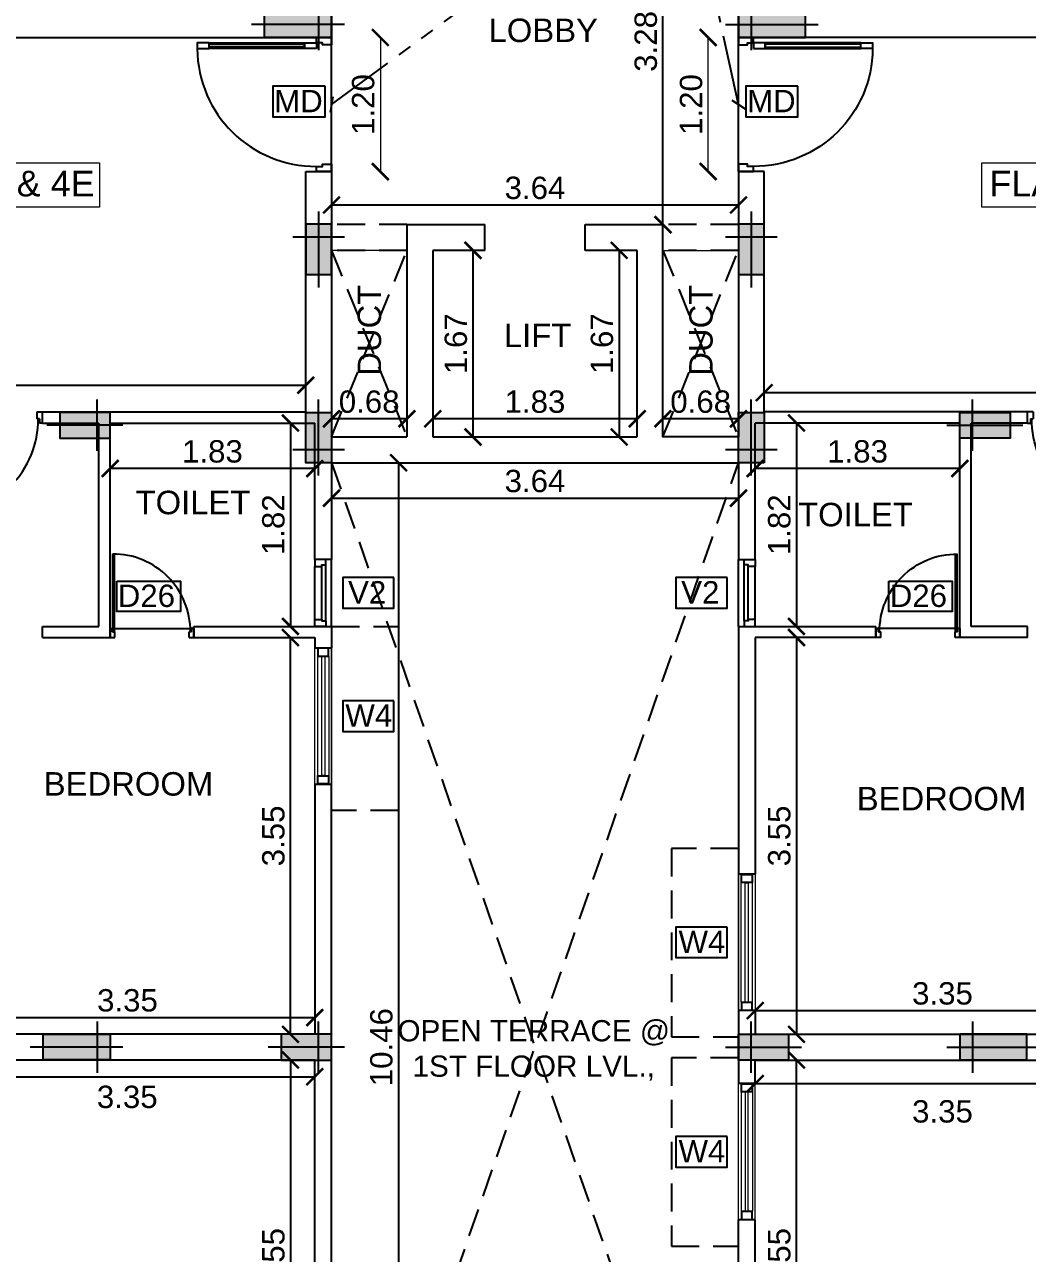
# Model space of a CAD drawing. Header units: metres. Extents: x 2130 to 3135, y 5414 to 5819.
# Drawn here: x 2844.04 to 2853.01, y 5629.43 to 5640.43 of the extents above; entities that cross this region are included whole.
import ezdxf
from ezdxf.enums import TextEntityAlignment as Align

# ---------------------------------------------------------------- set-up
doc = ezdxf.new("R2010")
doc.units = ezdxf.units.M
doc.header["$MEASUREMENT"] = 0
doc.header["$PDMODE"] = 34
doc.linetypes.add('HIDDEN', pattern=[0.375, 0.25, -0.125])
doc.linetypes.add('PHANTOM2', pattern=[1.25, 0.625, -0.125, 0.125, -0.125, 0.125, -0.125])
doc.layers.get('0').update_dxf_attribs({"lineweight": 18})
doc.layers.get('Defpoints').update_dxf_attribs({"lineweight": 18})
for name, color, linetype in [('col', 1, 'Continuous'), ('DIM', 8, 'Continuous'), ('JD', 3, 'Continuous'), ('WALL', 2, 'Continuous'), ('WIN', 5, 'Continuous')]:
    doc.layers.add(name, color=color, linetype=linetype)
for name, color, linetype, lineweight in [('DIST_EXIT', 7, 'Continuous', 0), ('flat name', 6, 'Continuous', 18), ('text', 7, 'Continuous', 25)]:
    doc.layers.add(name, color=color, linetype=linetype, lineweight=lineweight)
doc.styles.add('A1', font='arial.ttf')
doc.styles.add('R1', font='arial.ttf')
doc.styles.get("Standard").update_dxf_attribs({"font": 'arial.ttf'})
doc.dimstyles.new('app', dxfattribs={"dimtxt": 0.2, "dimasz": 0.1, "dimexe": 0.18, "dimexo": 0.0625, "dimgap": 0.09, "dimtad": 0, "dimzin": 0, "dimdsep": 46, "dimtxsty": 'Standard', "dimblk": 'OBLIQUE', "dimcen": 0.09, "dimse1": 1, "dimse2": 1, "dimclre": 8, "dimadec": 0, "dimazin": 0, "dimtfac": 1, "dimtofl": 0, "dimtmove": 0, "dimatfit": 3, "dimfxl": 0, "dimtolj": 1, "dimtzin": 0, "dimarcsym": 0})
doc.dimstyles.new('DIM-CMDA', dxfattribs={"dimtxt": 0.2, "dimasz": 0.15, "dimexe": 0.05, "dimexo": 0.0625, "dimgap": 0.05, "dimtad": 1, "dimzin": 1, "dimdsep": 46, "dimtxsty": 'R1', "dimblk": 'ARCHTICK', "dimcen": 0.09, "dimse1": 1, "dimse2": 1, "dimclrd": 8, "dimclre": 8, "dimadec": 0, "dimazin": 0, "dimtm": 1e-09, "dimtfac": 1, "dimtofl": 0, "dimtmove": 2, "dimatfit": 3, "dimfxl": 0, "dimtolj": 1, "dimtzin": 0, "dimlwd": -1, "dimlwe": -1, "dimarcsym": 0})

# ---------------------------------------------------------------- blocks, each defined once
blk = doc.blocks.new('A$C451D3D78')
at = {"layer": 'WIN'}
for p, q in [((0.851, 0.887), (0, 0.887)), ((0.813, 0.915), (0.913, 0.915)), ((0.813, 0.915), (0.813, 0.888)), ((0.851, 0.888), (0.813, 0.888)), ((0.851, 0.888), (0.851, 0.864)), ((0.913, 0.915), (0.913, 0.864)), ((0.851, 0.866), (0.001, 0.866)), ((0.913, 0.864), (0.851, 0.864)), ((0.851, 0.027), (0.813, 0.027)), ((0.813, 0), (0.813, 0.027)), ((0.913, 0.051), (0.851, 0.051)), ((0.851, 0.027), (0.851, 0.051)), ((0.913, 0.051), (0.913, 0)), ((0.813, 0), (0.913, 0))]:
    blk.add_line(p, q, dxfattribs=at)
blk.add_arc((0.846, 0.885), 0.846, 179.8207, 270.3545, dxfattribs=at)
blk = doc.blocks.new('A$C43150011')
at = {"layer": 'WIN'}
for p, q in [((0.667, 0.75), (0.749, 0.75)), ((0.667, 0.75), (0.667, 0.728)), ((0.698, 0.728), (0.667, 0.728)), ((0.698, 0.728), (0.698, 0.708)), ((0.749, 0.708), (0.698, 0.708)), ((0.749, 0.708), (0.749, 0.75)), ((0.698, 0.023), (0, 0.023)), ((0.698, 0.04), (0.001, 0.04)), ((0.667, 0), (0.667, 0.022)), ((0.698, 0.022), (0.667, 0.022)), ((0.667, 0), (0.749, 0)), ((0.749, 0.042), (0.698, 0.042)), ((0.698, 0.022), (0.698, 0.042)), ((0.749, 0), (0.749, 0.042))]:
    blk.add_line(p, q, dxfattribs=at)
blk.add_lwpolyline([(0.667, 0), (0.667, 0.75)], dxfattribs=at)
blk.add_arc((0.694, 0.025), 0.693, 89.6455, 180.1793, dxfattribs=at)
blk = doc.blocks.new('A$C184E58E8')
for points in [[(825, 900), (825, 820), (865, 820), (865, 900)], [(825, 180), (825, 820), (865, 820), (865, 180)], [(835, 180), (835, 820), (855, 820), (855, 180)], [(825, 100), (825, 180), (865, 180), (865, 100)], [(35, 100), (35, 60), (50, 60), (50, 50), (50, 0), (0, 0), (0, 100)], [(865, 100), (900, 100), (900, 0), (850, 0), (850, 50), (850, 60), (865, 60)]]:
    blk.add_lwpolyline(points, close=True)
blk.add_arc((830, 105), 795, 90.36035, 180.36035)
blk = doc.blocks.new('MD')
at = {"layer": 'WIN'}
blk.add_line((-132.8668, 1580.5607), (-133.9268, 1580.5607), dxfattribs=at)
at = {"layer": 'WIN', "xscale": -0.0011777777776842, "yscale": 0.0011777777776842, "zscale": 0.0011777777776842}
blk.add_blockref('A$C184E58E8', (-132.8668, 1580.5607), dxfattribs=at)
blk = doc.blocks.new('A$C5D530010')
at = {"layer": 'WIN', "lineweight": 9}
blk.add_lwpolyline([(0.064, 0.077), (0.064, 1.143), (0.089, 1.143), (0.089, 0.077)], close=True, dxfattribs=at)
at = {"color": 7, "lineweight": 9}
for points in [[(0.025, 1.22), (0.127, 1.22), (0.127, 1.143), (0.025, 1.143)], [(0.025, 0), (0.025, 0.077), (0.127, 0.077), (0.127, 0)]]:
    blk.add_wipeout(points, dxfattribs=at).dxf.layer = 'WIN'
at = {"layer": 'WIN', "lineweight": 9}
for p, q in [((0, 0), (0, 1.22)), ((0.15, 0), (0.15, 1.22)), ((0.025, 1.143), (0.025, 0.077)), ((0.127, 1.143), (0.127, 0.077))]:
    blk.add_line(p, q, dxfattribs=at)
at = {"layer": 'WIN', "color": 7, "lineweight": 9}
for points in [[(0.025, 1.22), (0.025, 1.143), (0.127, 1.143), (0.127, 1.22), (0.025, 1.22)], [(0.127, 0), (0.025, 0), (0.025, 0.077), (0.127, 0.077), (0.127, 0)]]:
    blk.add_lwpolyline(points, dxfattribs=at)
for points in [[(0.031, 1.214), (0.031, 1.149), (0.121, 1.149), (0.121, 1.214)], [(0.121, 0.006), (0.031, 0.006), (0.031, 0.071), (0.121, 0.071)]]:
    blk.add_lwpolyline(points, close=True, dxfattribs=at)
blk = doc.blocks.new('A$C1E3E09E3')
at = {"layer": 'WIN'}
for p, q in [((0, 0.6), (0, 0)), ((0.05, 0.551), (0.05, 0.049)), ((0.087, 0.537), (0.087, 0.063)), ((0.15, 0.537), (0.15, 0.063))]:
    blk.add_line(p, q, dxfattribs=at)
at = {"layer": 'WIN', "color": 9}
for points in [[(0.05, 0.551), (0.05, 0.6), (0.15, 0.6), (0.15, 0.537), (0.087, 0.537), (0.087, 0.551), (0.05, 0.551)], [(0.05, 0.049), (0.05, 0), (0.15, 0), (0.15, 0.063), (0.087, 0.063), (0.087, 0.049), (0.05, 0.049)]]:
    blk.add_lwpolyline(points, dxfattribs=at)
blk = doc.blocks.new('230x600')
blk.add_hatch(color=0).paths.add_polyline_path([(1593.962, -175.039), (1594.192, -175.039), (1594.192, -175.639), (1593.962, -175.639)])
at = {"color": 0}
for p, q in [((1594.077, -174.924), (1594.077, -175.754)), ((1593.847, -175.154), (1594.307, -175.154))]:
    blk.add_line(p, q, dxfattribs=at)
blk.add_lwpolyline([(1593.962, -175.039), (1594.192, -175.039), (1594.192, -175.639), (1593.962, -175.639)], close=True, dxfattribs=at)
blk = doc.blocks.new('230x450')
blk.add_hatch(color=0).paths.add_polyline_path([(1594.873, -175.039), (1595.103, -175.039), (1595.103, -175.489), (1594.873, -175.489)])
at = {"color": 0}
for p, q in [((1594.988, -174.924), (1594.988, -175.604)), ((1594.758, -175.154), (1595.218, -175.154))]:
    blk.add_line(p, q, dxfattribs=at)
blk.add_lwpolyline([(1594.873, -175.039), (1595.103, -175.039), (1595.103, -175.489), (1594.873, -175.489)], close=True, dxfattribs=at)
blk = doc.blocks.new('_ArchTick')
at = {"color": 0, "linetype": 'ByBlock', "const_width": 0.15}
blk.add_lwpolyline([(-0.5, -0.5), (0.5, 0.5)], dxfattribs=at)
blk = doc.blocks.new('*D661')
at = {"layer": 'Defpoints', "color": 0}
for p in [(2857.925, 5639.645), (2850.655, 5638.863), (2857.925, 5637.134)]:
    blk.add_point(p, dxfattribs=at)
at = {"layer": 'DIM', "color": 8}
blk.add_line((2850.655, 5637.134), (2857.925, 5637.134), dxfattribs=at)
at = {"layer": 'DIM', "color": 8, "xscale": 0.15, "yscale": 0.15, "zscale": 0.15, "rotation": 180}
blk.add_blockref('_ArchTick', (2850.655, 5637.134), dxfattribs=at)
at = {"layer": 'DIM', "color": 8, "xscale": 0.15, "yscale": 0.15, "zscale": 0.15}
blk.add_blockref('_ArchTick', (2857.925, 5637.134), dxfattribs=at)
at = {"layer": 'DIM', "color": 0, "insert": (2854.29, 5637.284), "char_height": 0.2, "attachment_point": 5, "style": 'R1'}
blk.add_mtext('\\A1;7.27', dxfattribs=at)
blk = doc.blocks.new('*D665')
at = {"layer": 'Defpoints', "color": 0}
for p in [(2847.69, 5636.9), (2847.69, 5636.737), (2849.52, 5636.737)]:
    blk.add_point(p, dxfattribs=at)
at = {"layer": 'DIM', "color": 8}
blk.add_line((2849.52, 5636.9), (2847.69, 5636.9), dxfattribs=at)
at = {"layer": 'DIM', "color": 8, "xscale": 0.15, "yscale": 0.15, "zscale": 0.15, "rotation": 180}
blk.add_blockref('_ArchTick', (2847.69, 5636.9), dxfattribs=at)
at = {"layer": 'DIM', "color": 8, "xscale": 0.15, "yscale": 0.15, "zscale": 0.15}
blk.add_blockref('_ArchTick', (2849.52, 5636.9), dxfattribs=at)
at = {"layer": 'DIM', "color": 0, "insert": (2848.605, 5637.052), "char_height": 0.2, "attachment_point": 5, "style": 'R1'}
blk.add_mtext('\\A1;1.83', dxfattribs=at)
blk = doc.blocks.new('*D666')
at = {"layer": 'Defpoints', "color": 0}
for p in [(2849.52, 5638.407), (2849.358, 5636.737), (2849.52, 5636.737)]:
    blk.add_point(p, dxfattribs=at)
at = {"layer": 'DIM', "color": 8}
blk.add_line((2849.358, 5638.407), (2849.358, 5636.737), dxfattribs=at)
at = {"layer": 'DIM', "color": 8, "xscale": 0.15, "yscale": 0.15, "zscale": 0.15}
for p, rotation in [((2849.358, 5638.407), 90), ((2849.358, 5636.737), 270)]:
    blk.add_blockref('_ArchTick', p, dxfattribs=dict(at, rotation=rotation))
at = {"layer": 'DIM', "color": 0, "insert": (2849.205, 5637.572), "char_height": 0.2, "attachment_point": 5, "rotation": 90, "style": 'R1'}
blk.add_mtext('\\A1;1.67', dxfattribs=at)
blk = doc.blocks.new('*D667')
at = {"layer": 'Defpoints', "color": 0}
for p in [(2846.785, 5636.9), (2846.785, 5636.737), (2847.46, 5636.737)]:
    blk.add_point(p, dxfattribs=at)
at = {"layer": 'DIM', "color": 8}
blk.add_line((2847.46, 5636.9), (2846.785, 5636.9), dxfattribs=at)
at = {"layer": 'DIM', "color": 8, "xscale": 0.15, "yscale": 0.15, "zscale": 0.15, "rotation": 180}
blk.add_blockref('_ArchTick', (2846.785, 5636.9), dxfattribs=at)
at = {"layer": 'DIM', "color": 8, "xscale": 0.15, "yscale": 0.15, "zscale": 0.15}
blk.add_blockref('_ArchTick', (2847.46, 5636.9), dxfattribs=at)
at = {"layer": 'DIM', "color": 0, "insert": (2847.122, 5637.052), "char_height": 0.2, "attachment_point": 5, "style": 'R1'}
blk.add_mtext('\\A1;0.68', dxfattribs=at)
blk = doc.blocks.new('*D668')
at = {"layer": 'Defpoints', "color": 0}
for p in [(2847.69, 5638.407), (2847.69, 5636.737), (2848.05, 5636.737)]:
    blk.add_point(p, dxfattribs=at)
at = {"layer": 'DIM', "color": 8}
blk.add_line((2848.05, 5638.407), (2848.05, 5636.737), dxfattribs=at)
at = {"layer": 'DIM', "color": 8, "xscale": 0.15, "yscale": 0.15, "zscale": 0.15}
for p, rotation in [((2848.05, 5638.407), 90), ((2848.05, 5636.737), 270)]:
    blk.add_blockref('_ArchTick', p, dxfattribs=dict(at, rotation=rotation))
at = {"layer": 'DIM', "color": 0, "insert": (2847.898, 5637.572), "char_height": 0.2, "attachment_point": 5, "rotation": 90, "style": 'R1'}
blk.add_mtext('\\A1;1.67', dxfattribs=at)
blk = doc.blocks.new('*D669')
at = {"layer": 'Defpoints', "color": 0}
for p in [(2849.75, 5636.9), (2849.75, 5636.737), (2850.425, 5636.737)]:
    blk.add_point(p, dxfattribs=at)
at = {"layer": 'DIM', "color": 8}
blk.add_line((2850.425, 5636.9), (2849.75, 5636.9), dxfattribs=at)
at = {"layer": 'DIM', "color": 8, "xscale": 0.15, "yscale": 0.15, "zscale": 0.15, "rotation": 180}
blk.add_blockref('_ArchTick', (2849.75, 5636.9), dxfattribs=at)
at = {"layer": 'DIM', "color": 8, "xscale": 0.15, "yscale": 0.15, "zscale": 0.15}
blk.add_blockref('_ArchTick', (2850.425, 5636.9), dxfattribs=at)
at = {"layer": 'DIM', "color": 0, "insert": (2850.087, 5637.052), "char_height": 0.2, "attachment_point": 5, "style": 'R1'}
blk.add_mtext('\\A1;0.68', dxfattribs=at)
blk = doc.blocks.new('*D670')
at = {"layer": 'Defpoints', "color": 0}
for p in [(2850.425, 5638.958), (2846.785, 5638.941), (2850.425, 5638.813)]:
    blk.add_point(p, dxfattribs=at)
at = {"layer": 'DIM', "color": 8}
blk.add_line((2846.785, 5638.813), (2850.425, 5638.813), dxfattribs=at)
at = {"layer": 'DIM', "color": 8, "xscale": 0.15, "yscale": 0.15, "zscale": 0.15, "rotation": 180}
blk.add_blockref('_ArchTick', (2846.785, 5638.813), dxfattribs=at)
at = {"layer": 'DIM', "color": 8, "xscale": 0.15, "yscale": 0.15, "zscale": 0.15}
blk.add_blockref('_ArchTick', (2850.425, 5638.813), dxfattribs=at)
at = {"layer": 'DIM', "color": 0, "insert": (2848.605, 5638.965), "char_height": 0.2, "attachment_point": 5, "style": 'R1'}
blk.add_mtext('\\A1;3.64', dxfattribs=at)
blk = doc.blocks.new('*D671')
at = {"layer": 'Defpoints', "color": 0}
for p in [(2849.402, 5641.917), (2849.75, 5641.917), (2849.402, 5638.637)]:
    blk.add_point(p, dxfattribs=at)
at = {"layer": 'DIM', "color": 8}
blk.add_line((2849.75, 5638.637), (2849.75, 5641.917), dxfattribs=at)
at = {"layer": 'DIM', "color": 8, "xscale": 0.15, "yscale": 0.15, "zscale": 0.15}
for p, rotation in [((2849.75, 5641.917), 90), ((2849.75, 5638.637), 270)]:
    blk.add_blockref('_ArchTick', p, dxfattribs=dict(at, rotation=rotation))
at = {"layer": 'DIM', "color": 0, "insert": (2849.597, 5640.277), "char_height": 0.2, "attachment_point": 5, "rotation": 90, "style": 'R1'}
blk.add_mtext('\\A1;3.28', dxfattribs=at)
blk = doc.blocks.new('*D676')
at = {"layer": 'Defpoints', "color": 0}
for p in [(2846.555, 5637.2), (2839.285, 5637.036), (2846.555, 5637.036)]:
    blk.add_point(p, dxfattribs=at)
at = {"layer": 'DIM', "color": 8}
blk.add_line((2839.285, 5637.2), (2846.555, 5637.2), dxfattribs=at)
at = {"layer": 'DIM', "color": 8, "xscale": 0.15, "yscale": 0.15, "zscale": 0.15, "rotation": 180}
blk.add_blockref('_ArchTick', (2839.285, 5637.2), dxfattribs=at)
at = {"layer": 'DIM', "color": 8, "xscale": 0.15, "yscale": 0.15, "zscale": 0.15}
blk.add_blockref('_ArchTick', (2846.555, 5637.2), dxfattribs=at)
at = {"layer": 'DIM', "color": 0, "insert": (2842.92, 5637.35), "char_height": 0.2, "attachment_point": 5, "style": 'R1'}
blk.add_mtext('\\A1;7.27', dxfattribs=at)
blk = doc.blocks.new('*D683')
at = {"layer": 'Defpoints', "color": 0}
for p in [(2844.805, 5636.862), (2846.635, 5636.862), (2844.805, 5636.455)]:
    blk.add_point(p, dxfattribs=at)
at = {"layer": 'DIM', "color": 8}
blk.add_line((2846.635, 5636.455), (2844.805, 5636.455), dxfattribs=at)
at = {"layer": 'DIM', "color": 8, "xscale": 0.15, "yscale": 0.15, "zscale": 0.15, "rotation": 180}
blk.add_blockref('_ArchTick', (2844.805, 5636.455), dxfattribs=at)
at = {"layer": 'DIM', "color": 8, "xscale": 0.15, "yscale": 0.15, "zscale": 0.15}
blk.add_blockref('_ArchTick', (2846.635, 5636.455), dxfattribs=at)
at = {"layer": 'DIM', "color": 0, "insert": (2845.72, 5636.607), "char_height": 0.2, "attachment_point": 5, "style": 'R1'}
blk.add_mtext('\\A1;1.83', dxfattribs=at)
blk = doc.blocks.new('*D684')
at = {"layer": 'Defpoints', "color": 0}
for p in [(2846.182, 5636.862), (2846.182, 5635.042), (2846.418, 5635.042)]:
    blk.add_point(p, dxfattribs=at)
at = {"layer": 'DIM', "color": 8}
blk.add_line((2846.418, 5636.862), (2846.418, 5635.042), dxfattribs=at)
at = {"layer": 'DIM', "color": 8, "xscale": 0.15, "yscale": 0.15, "zscale": 0.15}
for p, rotation in [((2846.418, 5636.862), 90), ((2846.418, 5635.042), 270)]:
    blk.add_blockref('_ArchTick', p, dxfattribs=dict(at, rotation=rotation))
at = {"layer": 'DIM', "color": 0, "insert": (2846.266, 5635.952), "char_height": 0.2, "attachment_point": 5, "rotation": 90, "style": 'R1'}
blk.add_mtext('\\A1;1.82', dxfattribs=at)
blk = doc.blocks.new('*D685')
at = {"layer": 'Defpoints', "color": 0}
for p in [(2850.575, 5636.862), (2852.405, 5636.862), (2850.575, 5636.455)]:
    blk.add_point(p, dxfattribs=at)
at = {"layer": 'DIM', "color": 8}
blk.add_line((2852.405, 5636.455), (2850.575, 5636.455), dxfattribs=at)
at = {"layer": 'DIM', "color": 8, "xscale": 0.15, "yscale": 0.15, "zscale": 0.15, "rotation": 180}
blk.add_blockref('_ArchTick', (2850.575, 5636.455), dxfattribs=at)
at = {"layer": 'DIM', "color": 8, "xscale": 0.15, "yscale": 0.15, "zscale": 0.15}
blk.add_blockref('_ArchTick', (2852.405, 5636.455), dxfattribs=at)
at = {"layer": 'DIM', "color": 0, "insert": (2851.49, 5636.607), "char_height": 0.2, "attachment_point": 5, "style": 'R1'}
blk.add_mtext('\\A1;1.83', dxfattribs=at)
blk = doc.blocks.new('*D686')
at = {"layer": 'Defpoints', "color": 0}
for p in [(2843.285, 5632.942), (2846.635, 5632.942), (2846.635, 5631.542)]:
    blk.add_point(p, dxfattribs=at)
at = {"layer": 'DIM', "color": 8}
blk.add_line((2843.285, 5631.542), (2846.635, 5631.542), dxfattribs=at)
at = {"layer": 'DIM', "color": 8, "xscale": 0.15, "yscale": 0.15, "zscale": 0.15, "rotation": 180}
blk.add_blockref('_ArchTick', (2843.285, 5631.542), dxfattribs=at)
at = {"layer": 'DIM', "color": 8, "xscale": 0.15, "yscale": 0.15, "zscale": 0.15}
blk.add_blockref('_ArchTick', (2846.635, 5631.542), dxfattribs=at)
at = {"layer": 'DIM', "color": 0, "insert": (2844.96, 5631.695), "char_height": 0.2, "attachment_point": 5, "style": 'R1'}
blk.add_mtext('\\A1;3.35', dxfattribs=at)
blk = doc.blocks.new('*D687')
at = {"layer": 'Defpoints', "color": 0}
for p in [(2845.736, 5634.942), (2846.418, 5634.942), (2845.736, 5631.392)]:
    blk.add_point(p, dxfattribs=at)
at = {"layer": 'DIM', "color": 8}
blk.add_line((2846.418, 5631.392), (2846.418, 5634.942), dxfattribs=at)
at = {"layer": 'DIM', "color": 8, "xscale": 0.15, "yscale": 0.15, "zscale": 0.15}
for p, rotation in [((2846.418, 5634.942), 90), ((2846.418, 5631.392), 270)]:
    blk.add_blockref('_ArchTick', p, dxfattribs=dict(at, rotation=rotation))
at = {"layer": 'DIM', "color": 0, "insert": (2846.266, 5633.167), "char_height": 0.2, "attachment_point": 5, "rotation": 90, "style": 'R1'}
blk.add_mtext('\\A1;3.55', dxfattribs=at)
blk = doc.blocks.new('*D688')
at = {"layer": 'Defpoints', "color": 0}
for p in [(2850.92, 5636.862), (2850.92, 5635.042), (2850.944, 5635.042)]:
    blk.add_point(p, dxfattribs=at)
at = {"layer": 'DIM', "color": 8}
blk.add_line((2850.944, 5636.862), (2850.944, 5635.042), dxfattribs=at)
at = {"layer": 'DIM', "color": 8, "xscale": 0.15, "yscale": 0.15, "zscale": 0.15}
for p, rotation in [((2850.944, 5636.862), 90), ((2850.944, 5635.042), 270)]:
    blk.add_blockref('_ArchTick', p, dxfattribs=dict(at, rotation=rotation))
at = {"layer": 'DIM', "color": 0, "insert": (2850.791, 5635.952), "char_height": 0.2, "attachment_point": 5, "rotation": 90, "style": 'R1'}
blk.add_mtext('\\A1;1.82', dxfattribs=at)
blk = doc.blocks.new('*D689')
at = {"layer": 'Defpoints', "color": 0}
for p in [(2851.356, 5634.942), (2850.944, 5631.392), (2851.356, 5631.392)]:
    blk.add_point(p, dxfattribs=at)
at = {"layer": 'DIM', "color": 8}
blk.add_line((2850.944, 5634.942), (2850.944, 5631.392), dxfattribs=at)
at = {"layer": 'DIM', "color": 8, "xscale": 0.15, "yscale": 0.15, "zscale": 0.15}
for p, rotation in [((2850.944, 5634.942), 90), ((2850.944, 5631.392), 270)]:
    blk.add_blockref('_ArchTick', p, dxfattribs=dict(at, rotation=rotation))
at = {"layer": 'DIM', "color": 0, "insert": (2850.791, 5633.167), "char_height": 0.2, "attachment_point": 5, "rotation": 90, "style": 'R1'}
blk.add_mtext('\\A1;3.55', dxfattribs=at)
blk = doc.blocks.new('*D690')
at = {"layer": 'Defpoints', "color": 0}
for p in [(2853.925, 5631.604), (2850.575, 5631.498), (2853.925, 5631.498)]:
    blk.add_point(p, dxfattribs=at)
at = {"layer": 'DIM', "color": 8}
blk.add_line((2850.575, 5631.604), (2853.925, 5631.604), dxfattribs=at)
at = {"layer": 'DIM', "color": 8, "xscale": 0.15, "yscale": 0.15, "zscale": 0.15, "rotation": 180}
blk.add_blockref('_ArchTick', (2850.575, 5631.604), dxfattribs=at)
at = {"layer": 'DIM', "color": 8, "xscale": 0.15, "yscale": 0.15, "zscale": 0.15}
blk.add_blockref('_ArchTick', (2853.925, 5631.604), dxfattribs=at)
at = {"layer": 'DIM', "color": 0, "insert": (2852.25, 5631.757), "char_height": 0.2, "attachment_point": 5, "style": 'R1'}
blk.add_mtext('\\A1;3.35', dxfattribs=at)
blk = doc.blocks.new('*D695')
at = {"layer": 'Defpoints', "color": 0}
for p in [(2850.425, 5636.19), (2846.785, 5635.981), (2850.425, 5635.981)]:
    blk.add_point(p, dxfattribs=at)
at = {"layer": 'DIM', "color": 8}
blk.add_line((2846.785, 5636.19), (2850.425, 5636.19), dxfattribs=at)
at = {"layer": 'DIM', "color": 8, "xscale": 0.15, "yscale": 0.15, "zscale": 0.15, "rotation": 180}
blk.add_blockref('_ArchTick', (2846.785, 5636.19), dxfattribs=at)
at = {"layer": 'DIM', "color": 8, "xscale": 0.15, "yscale": 0.15, "zscale": 0.15}
blk.add_blockref('_ArchTick', (2850.425, 5636.19), dxfattribs=at)
at = {"layer": 'DIM', "color": 0, "insert": (2848.605, 5636.342), "char_height": 0.2, "attachment_point": 5, "style": 'R1'}
blk.add_mtext('\\A1;3.64', dxfattribs=at)
blk = doc.blocks.new('*D696')
at = {"layer": 'Defpoints', "color": 0}
for p in [(2849.236, 5636.507), (2847.385, 5626.047), (2849.236, 5626.047)]:
    blk.add_point(p, dxfattribs=at)
at = {"layer": 'DIM', "color": 8}
blk.add_line((2847.385, 5636.507), (2847.385, 5626.047), dxfattribs=at)
at = {"layer": 'DIM', "color": 8, "xscale": 0.15, "yscale": 0.15, "zscale": 0.15}
for p, rotation in [((2847.385, 5636.507), 90), ((2847.385, 5626.047), 270)]:
    blk.add_blockref('_ArchTick', p, dxfattribs=dict(at, rotation=rotation))
at = {"layer": 'DIM', "color": 0, "insert": (2847.232, 5631.277), "char_height": 0.2, "attachment_point": 5, "rotation": 90, "style": 'R1'}
blk.add_mtext('\\A1;10.46', dxfattribs=at)
blk = doc.blocks.new('*D264')
at = {"layer": 'Defpoints', "color": 0}
for p in [(2846.635, 5631.012), (2843.285, 5629.612), (2846.635, 5629.612)]:
    blk.add_point(p, dxfattribs=at)
at = {"layer": 'DIM', "color": 8}
blk.add_line((2843.285, 5631.012), (2846.635, 5631.012), dxfattribs=at)
at = {"layer": 'DIM', "color": 8, "xscale": 0.15, "yscale": 0.15, "zscale": 0.15, "rotation": 180}
blk.add_blockref('_ArchTick', (2843.285, 5631.012), dxfattribs=at)
at = {"layer": 'DIM', "color": 8, "xscale": 0.15, "yscale": 0.15, "zscale": 0.15}
blk.add_blockref('_ArchTick', (2846.635, 5631.012), dxfattribs=at)
at = {"layer": 'DIM', "color": 0, "insert": (2844.958, 5630.831), "char_height": 0.2, "attachment_point": 5, "style": 'R1'}
blk.add_mtext('\\A1;3.35', dxfattribs=at)
blk = doc.blocks.new('*D265')
at = {"layer": 'Defpoints', "color": 0}
for p in [(2845.736, 5631.162), (2845.736, 5627.612), (2846.418, 5627.612)]:
    blk.add_point(p, dxfattribs=at)
at = {"layer": 'DIM', "color": 8}
blk.add_line((2846.418, 5631.162), (2846.418, 5627.612), dxfattribs=at)
at = {"layer": 'DIM', "color": 8, "xscale": 0.15, "yscale": 0.15, "zscale": 0.15}
for p, rotation in [((2846.418, 5631.162), 90), ((2846.418, 5627.612), 270)]:
    blk.add_blockref('_ArchTick', p, dxfattribs=dict(at, rotation=rotation))
at = {"layer": 'DIM', "color": 0, "insert": (2846.266, 5629.387), "char_height": 0.2, "attachment_point": 5, "rotation": 90, "style": 'R1'}
blk.add_mtext('\\A1;3.55', dxfattribs=at)
blk = doc.blocks.new('*D267')
at = {"layer": 'Defpoints', "color": 0}
for p in [(2850.944, 5631.162), (2851.356, 5631.162), (2851.356, 5627.612)]:
    blk.add_point(p, dxfattribs=at)
at = {"layer": 'DIM', "color": 8}
blk.add_line((2850.944, 5627.612), (2850.944, 5631.162), dxfattribs=at)
at = {"layer": 'DIM', "color": 8, "xscale": 0.15, "yscale": 0.15, "zscale": 0.15}
for p, rotation in [((2850.944, 5631.162), 90), ((2850.944, 5627.612), 270)]:
    blk.add_blockref('_ArchTick', p, dxfattribs=dict(at, rotation=rotation))
at = {"layer": 'DIM', "color": 0, "insert": (2850.791, 5629.387), "char_height": 0.2, "attachment_point": 5, "rotation": 90, "style": 'R1'}
blk.add_mtext('\\A1;3.55', dxfattribs=at)
blk = doc.blocks.new('*D268')
at = {"layer": 'Defpoints', "color": 0}
for p in [(2850.575, 5631.057), (2853.925, 5631.057), (2853.925, 5630.951)]:
    blk.add_point(p, dxfattribs=at)
at = {"layer": 'DIM', "color": 8}
blk.add_line((2850.575, 5630.951), (2853.925, 5630.951), dxfattribs=at)
at = {"layer": 'DIM', "color": 8, "xscale": 0.15, "yscale": 0.15, "zscale": 0.15, "rotation": 180}
blk.add_blockref('_ArchTick', (2850.575, 5630.951), dxfattribs=at)
at = {"layer": 'DIM', "color": 8, "xscale": 0.15, "yscale": 0.15, "zscale": 0.15}
blk.add_blockref('_ArchTick', (2853.925, 5630.951), dxfattribs=at)
at = {"layer": 'DIM', "color": 0, "insert": (2852.25, 5630.701), "char_height": 0.2, "attachment_point": 5, "style": 'R1'}
blk.add_mtext('\\A1;3.35', dxfattribs=at)
blk = doc.blocks.new('*D908')
at = {"color": 8}
blk.add_line((2847.222, 5640.312), (2847.222, 5639.112), dxfattribs=at)
at = {"layer": 'Defpoints', "color": 0}
for p in [(2846.785, 5640.312), (2846.785, 5639.112), (2847.222, 5639.112)]:
    blk.add_point(p, dxfattribs=at)
at = {"color": 8, "xscale": 0.15, "yscale": 0.15, "zscale": 0.15}
for p, rotation in [((2847.222, 5640.312), 90), ((2847.222, 5639.112), 270)]:
    blk.add_blockref('_ArchTick', p, dxfattribs=dict(at, rotation=rotation))
at = {"color": 0, "insert": (2847.069, 5639.712), "char_height": 0.2, "attachment_point": 5, "rotation": 90, "style": 'R1'}
blk.add_mtext('\\A1;1.20', dxfattribs=at)
blk = doc.blocks.new('*D909')
at = {"color": 8}
blk.add_line((2850.154, 5639.112), (2850.154, 5640.312), dxfattribs=at)
at = {"layer": 'Defpoints', "color": 0}
for p in [(2850.154, 5640.312), (2850.425, 5640.312), (2850.425, 5639.112)]:
    blk.add_point(p, dxfattribs=at)
at = {"color": 8, "xscale": 0.15, "yscale": 0.15, "zscale": 0.15}
for p, rotation in [((2850.154, 5640.312), 90), ((2850.154, 5639.112), 270)]:
    blk.add_blockref('_ArchTick', p, dxfattribs=dict(at, rotation=rotation))
at = {"color": 0, "insert": (2850.002, 5639.712), "char_height": 0.2, "attachment_point": 5, "rotation": 90, "style": 'R1'}
blk.add_mtext('\\A1;1.20', dxfattribs=at)
blk = doc.blocks.new('_Oblique')
at = {"color": 0, "linetype": 'ByBlock', "lineweight": -2}
blk.add_line((-0.5, -0.5), (0.5, 0.5), dxfattribs=at)
blk = doc.blocks.new('*D934')
at = {"layer": 'Defpoints', "color": 0}
for p in [(2849.925, 5642.017), (2846.785, 5639.712), (2846.785, 5639.712)]:
    blk.add_point(p, dxfattribs=at)
at = {"layer": 'DIST_EXIT', "color": 0, "linetype": 'PHANTOM2', "lineweight": -2}
for p, q in [((2849.925, 5642.017), (2848.636, 5641.072)), ((2846.785, 5639.712), (2848.073, 5640.658))]:
    blk.add_line(p, q, dxfattribs=at)
at = {"layer": 'DIST_EXIT', "color": 0, "lineweight": -2, "xscale": 0.1, "yscale": 0.1, "zscale": 0.1}
for p, rotation in [((2849.925, 5642.017), 36.28151494542211), ((2846.785, 5639.712), 216.2815149454222)]:
    blk.add_blockref('_Oblique', p, dxfattribs=dict(at, rotation=rotation))
at = {"layer": 'DIST_EXIT', "color": 0, "insert": (2848.355, 5640.865), "char_height": 0.2, "attachment_point": 5, "rotation": 36.2815}
blk.add_mtext('\\A1;3.90', dxfattribs=at)
blk = doc.blocks.new('*D936')
at = {"layer": 'Defpoints', "color": 0}
for p in [(2849.925, 5642.017), (2849.925, 5642.017), (2850.425, 5639.712)]:
    blk.add_point(p, dxfattribs=at)
at = {"layer": 'DIST_EXIT', "color": 0, "linetype": 'PHANTOM2', "lineweight": -2}
for p, q in [((2849.925, 5642.017), (2850.1, 5641.208)), ((2850.425, 5639.712), (2850.249, 5640.522))]:
    blk.add_line(p, q, dxfattribs=at)
at = {"layer": 'DIST_EXIT', "color": 0, "lineweight": -2, "xscale": 0.1, "yscale": 0.1, "zscale": 0.1}
for p, rotation in [((2849.925, 5642.017), 102.2389717941003), ((2850.425, 5639.712), 282.2389717941003)]:
    blk.add_blockref('_Oblique', p, dxfattribs=dict(at, rotation=rotation))
at = {"layer": 'DIST_EXIT', "color": 0, "insert": (2850.175, 5640.865), "char_height": 0.2, "attachment_point": 5, "rotation": 282.239}
blk.add_mtext('\\A1;2.36', dxfattribs=at)

msp = doc.modelspace()

# ---------------------------------------------------------------- linework, layer by layer
at = {"color": 3}
for points in [[(2846.785, 5636.737), (2847.46, 5636.737), (2847.46, 5638.407), (2846.785, 5638.407)], [(2849.75, 5638.407), (2850.425, 5638.407), (2850.425, 5636.737), (2849.75, 5636.737)]]:
    msp.add_lwpolyline(points, close=True, dxfattribs=at)
at = {"layer": 'flat name', "color": 5}
for points in [[(2841.174, 5639.19), (2844.709, 5639.19), (2844.709, 5638.794), (2841.174, 5638.794)], [(2852.602, 5639.19), (2856.137, 5639.19), (2856.137, 5638.794), (2852.602, 5638.794)]]:
    msp.add_lwpolyline(points, close=True, dxfattribs=at)
at = {"layer": 'JD', "color": 8}
for points in [[(2846.727, 5639.875), (2846.26, 5639.875), (2846.26, 5639.602), (2846.727, 5639.602)], [(2850.957, 5639.875), (2850.49, 5639.875), (2850.49, 5639.602), (2850.957, 5639.602)], [(2844.864, 5635.448), (2845.433, 5635.448), (2845.433, 5635.174), (2844.864, 5635.174)], [(2847.344, 5635.479), (2846.885, 5635.479), (2846.885, 5635.206), (2847.344, 5635.206)], [(2850.325, 5635.479), (2849.865, 5635.479), (2849.865, 5635.206), (2850.325, 5635.206)], [(2851.769, 5635.448), (2852.337, 5635.448), (2852.337, 5635.174), (2851.769, 5635.174)], [(2847.344, 5634.376), (2846.885, 5634.376), (2846.885, 5634.103), (2847.344, 5634.103)], [(2850.325, 5632.351), (2849.865, 5632.351), (2849.865, 5632.078), (2850.325, 5632.078)], [(2850.325, 5630.477), (2849.865, 5630.477), (2849.865, 5630.204), (2850.325, 5630.204)]]:
    msp.add_lwpolyline(points, close=True, dxfattribs=at)
at = {"layer": 'WALL'}
for p, q in [((2839.285, 5640.312), (2846.785, 5640.312)), ((2857.925, 5640.312), (2850.425, 5640.312)), ((2846.555, 5639.112), (2846.785, 5639.112)), ((2850.655, 5639.112), (2850.425, 5639.112)), ((2847.46, 5638.637), (2847.46, 5636.737)), ((2847.69, 5638.407), (2847.69, 5636.737)), ((2849.52, 5638.407), (2849.055, 5638.407)), ((2849.52, 5636.737), (2849.52, 5638.407)), ((2844.2, 5636.962), (2846.555, 5636.962)), ((2844.2, 5636.862), (2844.705, 5636.862)), ((2844.805, 5636.862), (2846.635, 5636.862)), ((2852.405, 5636.862), (2850.575, 5636.862)), ((2853.01, 5636.962), (2850.655, 5636.962)), ((2853.01, 5636.862), (2852.505, 5636.862)), ((2847.69, 5636.737), (2849.52, 5636.737)), ((2846.785, 5636.507), (2850.425, 5636.507)), ((2846.785, 5635.642), (2846.635, 5635.642)), ((2850.425, 5635.642), (2850.575, 5635.642)), ((2844.2, 5635.042), (2844.705, 5635.042)), ((2845.555, 5635.042), (2846.785, 5635.042)), ((2850.425, 5635.042), (2851.655, 5635.042)), ((2853.01, 5635.042), (2852.505, 5635.042)), ((2844.2, 5634.942), (2844.805, 5634.942)), ((2845.555, 5634.942), (2846.635, 5634.942)), ((2851.655, 5634.942), (2850.575, 5634.942)), ((2853.01, 5634.942), (2852.405, 5634.942))]:
    msp.add_line(p, q, dxfattribs=at)
at = {"layer": 'WALL', "color": 2}
for p, q in [((2846.555, 5636.962), (2846.555, 5639.112)), ((2850.655, 5636.962), (2850.655, 5639.112)), ((2844.2, 5636.862), (2844.2, 5636.962)), ((2844.705, 5635.042), (2844.705, 5636.862)), ((2844.805, 5634.942), (2844.805, 5636.862)), ((2846.635, 5635.642), (2846.635, 5636.862)), ((2850.575, 5635.642), (2850.575, 5636.862)), ((2852.405, 5634.942), (2852.405, 5636.862)), ((2852.505, 5635.042), (2852.505, 5636.862)), ((2853.01, 5636.862), (2853.01, 5636.962)), ((2846.785, 5636.507), (2846.785, 5635.642)), ((2850.425, 5636.507), (2850.425, 5635.642)), ((2844.2, 5634.942), (2844.2, 5635.042)), ((2845.555, 5634.942), (2845.555, 5635.042)), ((2846.785, 5635.042), (2846.785, 5634.85)), ((2850.425, 5635.042), (2850.425, 5632.824)), ((2851.655, 5634.942), (2851.655, 5635.042)), ((2853.01, 5634.942), (2853.01, 5635.042)), ((2846.635, 5634.942), (2846.635, 5634.85)), ((2850.575, 5634.942), (2850.575, 5632.824)), ((2846.635, 5633.63), (2846.635, 5631.392)), ((2846.785, 5628.982), (2846.785, 5633.63)), ((2850.425, 5631.604), (2850.425, 5630.951)), ((2850.575, 5631.604), (2850.575, 5631.392)), ((2846.635, 5631.392), (2843.285, 5631.392)), ((2850.575, 5631.392), (2853.925, 5631.392)), ((2846.635, 5631.162), (2843.285, 5631.162)), ((2846.635, 5628.982), (2846.635, 5631.162)), ((2850.575, 5631.162), (2853.925, 5631.162)), ((2850.575, 5630.951), (2850.575, 5631.162)), ((2850.425, 5627.512), (2850.425, 5629.731)), ((2850.575, 5627.612), (2850.575, 5629.731))]:
    msp.add_line(p, q, dxfattribs=at)
at = {"layer": 'WALL', "linetype": 'Continuous'}
for p, q in [((2846.635, 5634.85), (2846.785, 5634.85)), ((2850.575, 5631.604), (2850.425, 5631.604)), ((2850.575, 5630.951), (2850.425, 5630.951))]:
    msp.add_line(p, q, dxfattribs=at)
at = {"layer": 'WALL'}
for points in [[(2846.785, 5640.312), (2846.785, 5640.542)], [(2850.425, 5640.312), (2850.425, 5640.542)], [(2846.785, 5639.112), (2846.785, 5636.737), (2847.46, 5636.737)], [(2850.425, 5639.112), (2850.425, 5636.737), (2849.75, 5636.737), (2849.75, 5638.637)], [(2847.46, 5638.637), (2848.155, 5638.637)], [(2848.155, 5638.407), (2848.155, 5638.637)], [(2849.055, 5638.637), (2849.75, 5638.637)], [(2849.055, 5638.407), (2849.055, 5638.637)], [(2848.155, 5638.407), (2847.69, 5638.407)], [(2846.635, 5634.85), (2846.785, 5634.85)], [(2846.635, 5633.63), (2846.785, 5633.63)], [(2850.575, 5632.824), (2850.425, 5632.824)], [(2850.575, 5631.604), (2850.425, 5631.604)], [(2850.575, 5630.951), (2850.425, 5630.951)], [(2850.575, 5629.731), (2850.425, 5629.731)]]:
    msp.add_lwpolyline(points, dxfattribs=at)
at = {"layer": 'WALL', "color": 8, "linetype": 'HIDDEN'}
for points in [[(2847.46, 5638.637), (2846.785, 5638.637)], [(2850.425, 5638.637), (2849.75, 5638.637)], [(2847.46, 5638.407), (2846.785, 5638.407)], [(2846.785, 5638.407), (2847.46, 5636.737)], [(2846.785, 5636.737), (2847.46, 5638.407)], [(2850.425, 5638.407), (2849.75, 5638.407)], [(2849.75, 5638.407), (2850.425, 5636.737)], [(2849.75, 5636.737), (2850.425, 5638.407)], [(2846.785, 5636.507), (2850.425, 5626.047)], [(2846.785, 5626.047), (2850.425, 5636.507)]]:
    msp.add_lwpolyline(points, dxfattribs=at)

# ---------------------------------------------------------------- block references
at = {"layer": 'col', "color": 4, "rotation": 270}
for p in [(3021.824, 7234.505), (3019.844, 7225.355)]:
    msp.add_blockref('230x600', p, dxfattribs=at)
at = {"layer": 'col', "color": 4, "xscale": -1, "rotation": 90}
for p in [(2675.385, 7234.505), (2677.365, 7225.355)]:
    msp.add_blockref('230x600', p, dxfattribs=at)
at = {"layer": 'col', "color": 3, "xscale": -1}
for p in [(4441.658, 5813.679), (4445.528, 5813.679)]:
    msp.add_blockref('230x450', p, dxfattribs=at)
at = {"layer": 'col', "color": 3, "xscale": -1, "rotation": 270}
for p in [(3019.844, 4041.854), (3021.824, 4036.289)]:
    msp.add_blockref('230x450', p, dxfattribs=at)
at = {"layer": 'col', "color": 3}
for p, rotation in [((4441.658, 5461.468), 180), ((4445.528, 5461.468), 180), ((2677.365, 4041.854), 90), ((2675.385, 4036.289), 90)]:
    msp.add_blockref('230x450', p, dxfattribs=dict(at, rotation=rotation))
at = {"layer": 'WALL', "color": 6, "linetype": 'Continuous', "yscale": 1.132075471787969}
for p, xscale, zscale, rotation in [((4636.098, 5488.697), -1.132075471787969, 1.132075471787945, 90), ((1061.111, 5488.697), 1.132075471787969, 1.132075471787969, 270)]:
    msp.add_blockref('MD', p, dxfattribs=dict(at, xscale=xscale, zscale=zscale, rotation=rotation))
at = {"layer": 'WIN'}
for name, p, rotation in [('A$C451D3D78', (2844.2, 5636.049), 90), ('A$C43150011', (2844.805, 5635.691), 270), ('A$C1E3E09E3', (2846.785, 5635.642), 180)]:
    msp.add_blockref(name, p, dxfattribs=dict(at, rotation=rotation))
at = {"layer": 'WIN', "xscale": -1}
for name, p, rotation in [('A$C451D3D78', (2853.01, 5636.049), 270), ('A$C43150011', (2852.405, 5635.691), 90), ('A$C1E3E09E3', (2850.425, 5635.642), 180)]:
    msp.add_blockref(name, p, dxfattribs=dict(at, rotation=rotation))

# ---------------------------------------------------------------- texts
at = {"layer": 'flat name', "char_height": 0.23, "width": 3.47059, "attachment_point": 1, "style": 'A1'}
for s, insert in [('{\\W0.678591; }FLAT - 1E, 2E, 3E & 4E', (2841.213, 5639.12)), ('{\\W0.329734; }FLAT - 1H, 2H, 3H & 4H', (2852.64, 5639.12))]:
    msp.add_mtext(s, dxfattribs=dict(at, insert=insert))
at = {"layer": 'JD', "style": 'R1'}
for s, p in [('MD', (2846.272, 5639.643)), ('MD', (2850.502, 5639.643)), ('V2', (2846.933, 5635.247)), ('V2', (2849.913, 5635.247)), ('D26', (2844.873, 5635.216)), ('D26', (2851.778, 5635.216)), ('W4', (2846.909, 5634.144)), ('W4', (2849.889, 5632.119)), ('W4', (2849.889, 5630.245))]:
    msp.add_text(s, height=0.2, dxfattribs=at).set_placement(p)
at = {"layer": 'text', "style": 'A1'}
for s, p in [('LOBBY', (2848.679, 5640.376)), ('LIFT', (2848.628, 5637.646)), ('TOILET', (2845.546, 5636.151)), ('TOILET', (2851.472, 5636.043)), ('BEDROOM', (2844.969, 5633.633)), ('BEDROOM', (2852.241, 5633.501))]:
    msp.add_text(s, height=0.21, dxfattribs=at).set_placement(p, align=Align.MIDDLE_CENTER)
for p in [(2847.124, 5637.692), (2850.089, 5637.692)]:
    msp.add_text('DUCT', height=0.21, rotation=90, dxfattribs=at).set_placement(p, align=Align.MIDDLE_CENTER)
at = {"layer": 'text', "insert": (2848.594, 5631.519), "char_height": 0.19, "width": 2.56087, "attachment_point": 2, "style": 'A1'}
msp.add_mtext('OPEN TERRACE @  1ST FLOOR LVL.,', dxfattribs=at)

# ---------------------------------------------------------------- dimensions: what is measured, and where the dimension line sits
for base, p1, p2, picture, middle in [((2847.222, 5639.112), (2846.785, 5640.312), (2846.785, 5639.112), '*D908', (2847.069, 5639.712)), ((2850.154, 5640.312), (2850.425, 5639.112), (2850.425, 5640.312), '*D909', (2850.002, 5639.712))]:
    dim = msp.add_linear_dim(base=base, p1=p1, p2=p2, angle=90, dimstyle='DIM-CMDA', override={"dimpost": '\\X', "dimfxl": 1.25, "dimfxlon": 1, "dimarcsym": 2})
    dim.commit()
    dim.dimension.update_dxf_attribs({"geometry": picture, "text_midpoint": middle})
at = {"layer": 'DIM', "color": 7}
for base, p1, p2, angle, picture, middle in [((2849.75, 5641.917), (2849.402, 5638.637), (2849.402, 5641.917), 90, '*D671', (2849.597, 5640.277)), ((2848.05, 5636.737), (2847.69, 5638.407), (2847.69, 5636.737), 90, '*D668', (2847.898, 5637.572)), ((2849.358, 5636.737), (2849.52, 5638.407), (2849.52, 5636.737), 90, '*D666', (2849.205, 5637.572)), ((2846.418, 5635.042), (2846.182, 5636.862), (2846.182, 5635.042), 90, '*D684', (2846.266, 5635.952)), ((2850.944, 5635.042), (2850.92, 5636.862), (2850.92, 5635.042), 90, '*D688', (2850.791, 5635.952)), ((2847.385, 5626.047), (2849.236, 5636.507), (2849.236, 5626.047), 90, '*D696', (2847.232, 5631.277)), ((2846.418, 5634.942), (2845.736, 5631.392), (2845.736, 5634.942), 90, '*D687', (2846.266, 5633.167)), ((2850.944, 5631.392), (2851.356, 5634.942), (2851.356, 5631.392), 90, '*D689', (2850.791, 5633.167)), ((2846.418, 5627.612), (2845.736, 5631.162), (2845.736, 5627.612), 270, '*D265', (2846.266, 5629.387)), ((2850.944, 5631.162), (2851.356, 5627.612), (2851.356, 5631.162), 270, '*D267', (2850.791, 5629.387))]:
    dim = msp.add_linear_dim(base=base, p1=p1, p2=p2, angle=angle, dimstyle='DIM-CMDA', override={"dimpost": '\\X'}, dxfattribs=at)
    dim.commit()
    dim.dimension.update_dxf_attribs({"geometry": picture, "text_midpoint": middle})
for base, p1, p2, picture, middle in [((2857.925, 5637.134), (2850.655, 5638.863), (2857.925, 5639.645), '*D661', (2854.29, 5637.284)), ((2850.425, 5638.813), (2846.785, 5638.941), (2850.425, 5638.958), '*D670', (2848.605, 5638.965)), ((2846.555, 5637.2), (2839.285, 5637.036), (2846.555, 5637.036), '*D676', (2842.92, 5637.35)), ((2846.784530114, 5636.900028401), (2847.459530114, 5636.737470721), (2846.784530114, 5636.737470721), '*D667', (2847.122030114, 5637.052142999)), ((2847.69, 5636.9), (2849.52, 5636.737), (2847.69, 5636.737), '*D665', (2848.605, 5637.052)), ((2849.749530114, 5636.900028401), (2850.424530114, 5636.737470721), (2849.749530114, 5636.737470721), '*D669', (2850.087030114, 5637.052142999)), ((2844.805, 5636.455), (2846.635, 5636.862), (2844.805, 5636.862), '*D683', (2845.72, 5636.607)), ((2850.575, 5636.455), (2852.405, 5636.862), (2850.575, 5636.862), '*D685', (2851.49, 5636.607)), ((2850.425, 5636.19), (2846.785, 5635.981), (2850.425, 5635.981), '*D695', (2848.605, 5636.342)), ((2846.635, 5631.542), (2843.285, 5632.942), (2846.635, 5632.942), '*D686', (2844.96, 5631.695))]:
    dim = msp.add_linear_dim(base=base, p1=p1, p2=p2, dimstyle='DIM-CMDA', override={"dimpost": '\\X'}, dxfattribs=at)
    dim.commit()
    dim.dimension.update_dxf_attribs({"geometry": picture, "text_midpoint": middle})
dim = msp.add_linear_dim(base=(2846.635, 5631.012), p1=(2843.285, 5629.612), p2=(2846.635, 5629.612), dimstyle='DIM-CMDA', override={"dimpost": '\\X'}, dxfattribs=at)
dim.commit()
dim.dimension.update_dxf_attribs({"geometry": '*D264', "text_midpoint": (2844.958, 5630.831), "dimtype": 160})
at = {"layer": 'DIST_EXIT'}
for p1, p2, picture, middle in [((2849.925, 5642.017), (2846.785, 5639.712), '*D934', (2848.355, 5640.865)), ((2850.425, 5639.712), (2849.925, 5642.017), '*D936', (2850.175, 5640.865))]:
    dim = msp.add_aligned_dim(p1=p1, p2=p2, distance=0, dimstyle='app', override={"dimfxl": 0, "dimfxlon": 1, "dimarcsym": 2}, dxfattribs=at)
    dim.commit()
    dim.dimension.update_dxf_attribs({"geometry": picture, "text_midpoint": middle})

# ---------------------------------------------------------------- next in the draw order: block references
at = {"layer": 'WIN', "linetype": 'Continuous'}
msp.add_blockref('A$C5D530010', (2846.635, 5633.63), dxfattribs=at)
at = {"layer": 'WIN', "linetype": 'Continuous', "rotation": 180}
msp.add_blockref('A$C5D530010', (2850.575, 5632.824), dxfattribs=at)
at = {"layer": 'WIN', "linetype": 'Continuous', "xscale": -1}
msp.add_blockref('A$C5D530010', (2850.575, 5629.731), dxfattribs=at)

# ---------------------------------------------------------------- next in the draw order: linework, layer by layer
at = {"color": 3}
msp.add_lwpolyline([(2846.785, 5626.047), (2850.425, 5626.047), (2850.425, 5636.507), (2846.785, 5636.507)], close=True, dxfattribs=at)
at = {"layer": 'WIN', "linetype": 'HIDDEN'}
for points in [[(2846.785, 5635.042), (2846.785, 5635.042), (2847.385, 5635.042), (2847.385, 5633.395), (2847.385, 5633.395), (2846.785, 5633.395)], [(2850.425, 5633.054), (2850.425, 5633.054), (2849.825, 5633.054), (2849.825, 5631.369), (2849.825, 5631.369), (2850.425, 5631.369)], [(2850.425, 5631.181), (2850.425, 5631.181), (2849.825, 5631.181), (2849.825, 5629.496), (2849.825, 5629.496), (2850.425, 5629.496)]]:
    msp.add_lwpolyline(points, dxfattribs=at)

# ---------------------------------------------------------------- next in the draw order: dimensions: what is measured, and where the dimension line sits
at = {"layer": 'DIM', "color": 7}
dim = msp.add_linear_dim(base=(2853.925, 5631.604), p1=(2850.575, 5631.498), p2=(2853.925, 5631.498), dimstyle='DIM-CMDA', override={"dimpost": '\\X'}, dxfattribs=at)
dim.commit()
dim.dimension.update_dxf_attribs({"geometry": '*D690', "text_midpoint": (2852.25, 5631.757)})
dim = msp.add_linear_dim(base=(2853.925, 5630.951), p1=(2850.575, 5631.057), p2=(2853.925, 5631.057), dimstyle='DIM-CMDA', override={"dimpost": '\\X'}, dxfattribs=at)
dim.commit()
dim.dimension.update_dxf_attribs({"geometry": '*D268', "text_midpoint": (2852.25, 5630.701), "dimtype": 160})

doc.saveas('drawing.dxf')
